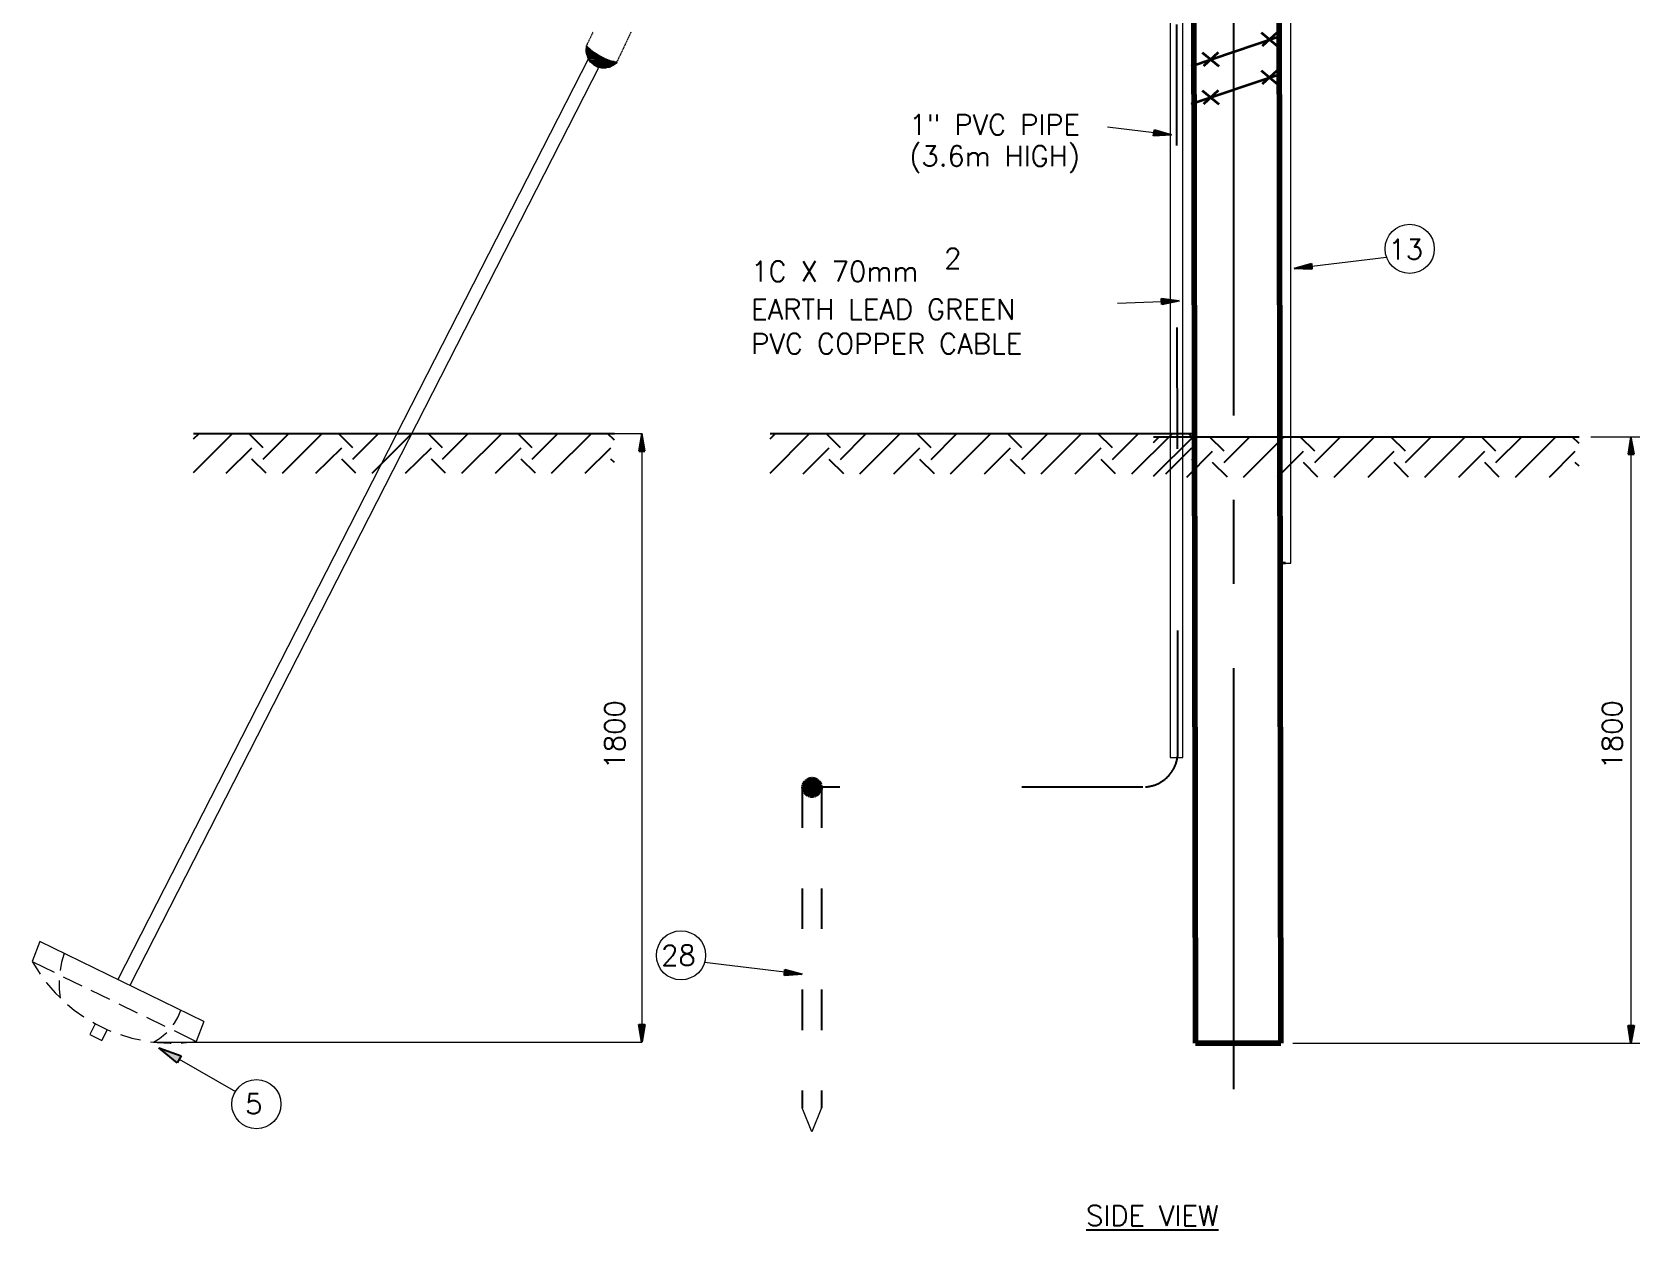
# Model space of a CAD drawing. Header units: millimetres. Extents: x 162108 to 399484, y 66362 to 138751.
# Drawn here: x 235846 to 240621, y 67532 to 71088 of the extents above; entities that cross this region are included whole.
import ezdxf

# ---------------------------------------------------------------- set-up
doc = ezdxf.new("R2010")
doc.units = ezdxf.units.MM
doc.header["$LTSCALE"] = 10
doc.linetypes.add('ACAD_ISO03W100', pattern=[30, 12, -18])
doc.linetypes.add('CENTER', pattern=[2, 1.25, -0.25, 0.25, -0.25])
for name, color, linetype in [('12', 32, 'Continuous'), ('at_Entity', 7, 'Continuous'), ('at_Solid', 7, 'Continuous')]:
    doc.layers.add(name, color=color, linetype=linetype)
doc.styles.add('ROMANS', font='romans.shx')

msp = doc.modelspace()

# ---------------------------------------------------------------- hatches: boundary and pattern name
at = {"linetype": 'CENTER'}
msp.add_hatch(color=256, dxfattribs=at).paths.add_polyline_path([(238133.6, 68845.7, 1), (238191.5, 68845.7, 1)])
at = {"layer": 'at_Solid'}
for points in [[(237492.8, 71046.4), (237491.3, 71033.6), (237506.4, 71033.6)], [(237491.3, 71033.6), (237492.1, 71032.1), (237507.9, 71032.1)], [(237491.3, 71033.6), (237506.4, 71033.6), (237507.9, 71032.1)], [(237492.1, 71032.1), (237493.6, 71021.6), (237522.9, 71021.6)], [(237492.1, 71032.1), (237507.9, 71032.1), (237522.9, 71021.6)], [(237493.6, 71021.6), (237494.3, 71020.8), (237525.2, 71020.8)], [(237493.6, 71021.6), (237522.9, 71021.6), (237525.2, 71020.8)], [(237494.3, 71020.8), (237498.1, 71011), (237543.2, 71011)], [(237494.3, 71020.8), (237525.2, 71020.8), (237543.2, 71011)], [(237498.1, 71011), (237498.1, 71010.3), (237544.8, 71010.3)], [(237498.1, 71011), (237543.2, 71011), (237544.8, 71010.3)], [(237498.1, 71010.3), (237502.6, 71003.5), (237562.1, 71003.5)], [(237498.1, 71010.3), (237544.8, 71010.3), (237562.1, 71003.5)], [(237502.6, 71003.5), (237504.9, 71000.5), (237574.9, 71000.5)], [(237502.6, 71003.5), (237562.1, 71003.5), (237574.9, 71000.5)], [(237504.9, 71000.5), (237507.1, 70998.2), (237582.4, 70998.2)], [(237504.9, 71000.5), (237574.9, 71000.5), (237582.4, 70998.2)], [(237507.1, 70998.2), (237514.7, 70992.2), (237574.1, 70992.2)], [(237507.1, 70998.2), (237582.4, 70998.2), (237574.1, 70992.2)], [(237514.7, 70992.2), (237516.9, 70990.7), (237572.6, 70990.7)], [(237514.7, 70992.2), (237574.1, 70992.2), (237572.6, 70990.7)], [(237516.9, 70990.7), (237525.2, 70986.2), (237563.6, 70986.2)], [(237516.9, 70990.7), (237572.6, 70990.7), (237563.6, 70986.2)], [(237525.2, 70986.2), (237528.2, 70985.4), (237561.3, 70985.4)], [(237525.2, 70986.2), (237563.6, 70986.2), (237561.3, 70985.4)], [(237528.2, 70985.4), (237537.2, 70983.2), (237550.8, 70983.2)], [(237528.2, 70985.4), (237561.3, 70985.4), (237550.8, 70983.2)], [(237537.2, 70983.2), (237550.8, 70983.2), (237549.3, 70983.2)], [(239179.2, 70798.1), (239230.4, 70783), (239176.9, 70780.8)], [(239647.3, 70384.2), (239594.6, 70386.5), (239645.8, 70401.5)], [(239200.3, 70296.9), (239252.9, 70290.1), (239201, 70279.6)], [(237648.6, 69843.9), (237665.9, 69843.9), (237656.9, 69895.8)], [(240586.4, 69834.9), (240603.7, 69834.9), (240594.7, 69886.8)], [(238082, 68305), (238133.2, 68290.7), (238080.5, 68287.7)], [(237647.8, 68141.7), (237665.9, 68141.7), (237656.9, 68089)], [(240586.4, 68138.7), (240603.7, 68138.7), (240594.7, 68086.8)], [(236276.8, 68028.1), (236222.6, 68072.5), (236288.8, 68048.4)]]:
    msp.add_hatch(color=7, dxfattribs=at).paths.add_polyline_path(points)

# ---------------------------------------------------------------- linework, layer by layer
at = {"linetype": 'ACAD_ISO03W100', "ltscale": 3}
for p, q in [((239249.2, 68951.4, 0), (239243.9, 72340.6, 0)), ((239145.3, 68846.8, 0), (238191.5, 68846.8, 0))]:
    msp.add_line(p, q, dxfattribs=at)
at = {"linetype": 'ACAD_ISO03W100'}
for p, q in [((238133.2, 68845.3, 0), (238133.2, 67894.1, 0)), ((238190.4, 68845.3, 0), (238190.4, 67894.1, 0))]:
    msp.add_line(p, q, dxfattribs=at)
at = {"linetype": 'CENTER'}
msp.add_circle((238162.6, 68845.7, 0), 29, dxfattribs=at)
at = {"linetype": 'ACAD_ISO03W100', "ltscale": 3}
msp.add_arc((239145.7, 68950.4, 0), 103.4, 274.1556, 0.5805, dxfattribs=at)
at = {"layer": 'at_Entity', "color": 7, "linetype": 'CENTER', "lineweight": 25, "ltscale": 100}
msp.add_line((239415.5, 67949.8, 0), (239415.5, 75944.5, 0), dxfattribs=at)
at = {"layer": 'at_Entity', "color": 7, "lineweight": 140}
for p, q in [((239290.6, 74666.7, 0), (239301.1, 68086.8, 0)), ((239544.2, 74643.4, 0), (239554.7, 68086.8, 0)), ((239301.1, 68086.8, 0), (239554.7, 68086.8, 0))]:
    msp.add_line(p, q, dxfattribs=at)
at = {"layer": 'at_Entity', "color": 7, "lineweight": 5}
for p, q in [((239225.9, 72379, 0), (239225.9, 68934.9, 0)), ((239263.5, 68934.9, 0), (239263.5, 72379, 0)), ((237492.8, 71047.9, 0), (237492.1, 71046.4, 0)), ((237493.6, 71050.2, 0), (237492.8, 71048.7, 0)), ((237495.1, 71053.2, 0), (237494.3, 71051.7, 0)), ((237495.8, 71055.4, 0), (237495.1, 71053.9, 0)), ((237497.3, 71057.7, 0), (237496.6, 71056.2, 0)), ((237498.1, 71059.9, 0), (237497.3, 71058.4, 0)), ((237499.6, 71062.2, 0), (237498.9, 71060.7, 0)), ((237500.4, 71064.5, 0), (237499.6, 71063, 0)), ((237501.9, 71066.7, 0), (237501.1, 71065.2, 0)), ((237502.6, 71069.7, 0), (237501.9, 71067.5, 0)), ((237504.1, 71072, 0), (237503.4, 71070.5, 0)), ((237504.9, 71074.2, 0), (237504.1, 71072.7, 0)), ((237506.4, 71076.5, 0), (237505.6, 71075, 0)), ((237507.1, 71078.8, 0), (237506.4, 71077.3, 0)), ((237508.6, 71081, 0), (237507.9, 71079.5, 0)), ((237509.4, 71083.3, 0), (237508.6, 71081.8, 0)), ((237510.9, 71086.3, 0), (237510.1, 71084, 0)), ((237511.6, 71088.5, 0), (237510.9, 71087, 0)), ((237605.7, 71047.2, 0), (237605, 71045.6, 0)), ((237606.5, 71049.4, 0), (237605.7, 71047.9, 0)), ((237608, 71052.4, 0), (237607.2, 71050.2, 0)), ((237608.7, 71054.7, 0), (237608, 71053.2, 0)), ((237610.2, 71056.9, 0), (237609.5, 71055.4, 0)), ((237611, 71059.2, 0), (237610.2, 71057.7, 0)), ((237611.7, 71061.5, 0), (237611, 71059.9, 0)), ((237613.2, 71063.7, 0), (237612.5, 71062.2, 0)), ((237614, 71066, 0), (237613.2, 71064.5, 0)), ((237615.5, 71068.2, 0), (237614.7, 71066.7, 0)), ((237616.2, 71071.2, 0), (237615.5, 71069.7, 0)), ((237617.7, 71073.5, 0), (237617, 71072, 0)), ((237618.5, 71075.8, 0), (237617.7, 71074.2, 0)), ((237620, 71078, 0), (237619.3, 71076.5, 0)), ((237620.8, 71080.3, 0), (237620, 71078.8, 0)), ((237622.3, 71082.5, 0), (237621.5, 71081, 0)), ((237623, 71084.8, 0), (237622.3, 71083.3, 0)), ((237624.5, 71087.8, 0), (237623.8, 71085.5, 0)), ((237499.6, 71011.8, 0), (236100.7, 68274.9, 0)), ((237492.8, 71046.4, 0), (237491.3, 71033.6, 0)), ((237491.3, 71033.6, 0), (237493.6, 71021.6, 0)), ((237492.1, 71046.4, 0), (237507.1, 71032.9, 0)), ((237493.6, 71021.6, 0), (237498.1, 71010.3, 0)), ((237498.1, 71009.5, 0), (237499.6, 71011.8, 0)), ((237498.1, 71010.3, 0), (237504.9, 71000.5, 0)), ((237504.9, 71000.5, 0), (237514.7, 70992.2, 0)), ((237507.1, 71032.9, 0), (237524.4, 71020.8, 0)), ((237524.4, 71020.8, 0), (237542.5, 71011, 0)), ((237542.5, 71011, 0), (237562.1, 71003.5, 0)), ((237562.1, 71003.5, 0), (237582.4, 70998.2, 0)), ((237583.1, 71000.5, 0), (237582.4, 70998.2, 0)), ((237583.9, 71002.8, 0), (237583.1, 71001.3, 0)), ((237585.4, 71005, 0), (237584.6, 71003.5, 0)), ((237586.1, 71007.3, 0), (237585.4, 71005.8, 0)), ((237587.6, 71009.5, 0), (237586.9, 71008, 0)), ((237588.4, 71011.8, 0), (237587.6, 71010.3, 0)), ((237589.9, 71014, 0), (237589.2, 71012.5, 0)), ((237590.7, 71017.1, 0), (237589.9, 71014.8, 0)), ((237592.2, 71019.3, 0), (237591.4, 71017.8, 0)), ((237592.9, 71021.6, 0), (237592.2, 71020.1, 0)), ((237594.4, 71023.8, 0), (237593.7, 71022.3, 0)), ((237595.2, 71026.1, 0), (237594.4, 71024.6, 0)), ((237596.7, 71028.3, 0), (237595.9, 71026.8, 0)), ((237597.4, 71030.6, 0), (237596.7, 71029.1, 0)), ((237598.9, 71032.9, 0), (237598.2, 71031.4, 0)), ((237599.7, 71035.9, 0), (237598.9, 71034.4, 0)), ((237601.2, 71038.1, 0), (237600.4, 71036.6, 0)), ((237601.9, 71040.4, 0), (237601.2, 71038.9, 0)), ((237603.4, 71042.6, 0), (237602.7, 71041.1, 0)), ((237604.2, 71044.9, 0), (237603.4, 71043.4, 0)), ((237532.7, 70990, 0), (236136.1, 68257.6, 0)), ((237514.7, 70992.2, 0), (237525.2, 70986.2, 0)), ((237525.2, 70986.2, 0), (237537.2, 70983.2, 0)), ((237537.2, 70983.2, 0), (237549.3, 70983.2, 0)), ((237549.3, 70983.2, 0), (237561.3, 70985.4, 0)), ((237561.3, 70985.4, 0), (237572.6, 70990.7, 0)), ((237572.6, 70990.7, 0), (237582.4, 70998.2, 0)), ((239646.5, 70393.2, 0), (239868.6, 70420.5, 0)), ((237575.6, 69896.6, 0), (237656.9, 69896.6, 0)), ((237656.9, 69895.8, 0), (237656.9, 69896.6, 0)), ((237656.9, 69895.8, 0), (237656.9, 68090.5, 0)), ((240475, 69886.8, 0), (240621, 69886.8, 0)), ((240594.7, 69834.9, 0), (240594.7, 68138.7, 0)), ((239248.4, 68934.9, 0), (239249.2, 68951.4, 0)), ((239225.9, 68934.9, 0), (239263.5, 68934.9, 0)), ((235868.9, 68387.8, 0), (235846.3, 68328.3, 0)), ((236355.8, 68150.8, 0), (235868.9, 68387.8, 0)), ((235846.3, 68328.3, 0), (235911.8, 68296.7, 0)), ((235846.3, 68328.3, 0), (235866.7, 68296, 0)), ((235933.6, 68326.8, 0), (235929.1, 68302, 0)), ((235941.2, 68352.4, 0), (235933.6, 68326.8, 0)), ((238081.3, 68296.7, 0), (237843.5, 68326.1, 0)), ((235866.7, 68296, 0), (235870.4, 68291.5, 0)), ((235938.9, 68283.2, 0), (235993.8, 68256.9, 0)), ((235887.7, 68266.6, 0), (235889.2, 68265.1, 0)), ((235889.2, 68265.1, 0), (235914.8, 68235.8, 0)), ((235914.8, 68235.8, 0), (235929.1, 68221.5, 0)), ((235926.9, 68271.9, 0), (235926.9, 68247.1, 0)), ((235926.9, 68247.1, 0), (235929.9, 68220, 0)), ((236020.9, 68243.3, 0), (236075.9, 68217, 0)), ((235951.7, 68201.2, 0), (235971.3, 68184.6, 0)), ((235971.3, 68184.6, 0), (235999.9, 68164.3, 0)), ((236103.7, 68203.4, 0), (236157.9, 68176.3, 0)), ((236279.8, 68164.3, 0), (236288.1, 68183.9, 0)), ((236033.7, 68144, 0), (236017.2, 68112.4, 0)), ((236026.2, 68148.5, 0), (236036, 68143.2, 0)), ((236036, 68143.2, 0), (236070.6, 68125.9, 0)), ((236185.7, 68163.5, 0), (236239.9, 68136.5, 0)), ((236265.5, 68141, 0), (236269.3, 68145.5, 0)), ((236269.3, 68145.5, 0), (236279.8, 68164.3, 0)), ((236355.8, 68150.8, 0), (236333.2, 68091.3, 0)), ((236017.2, 68112.4, 0), (236053.3, 68094.3, 0)), ((236069.1, 68126.7, 0), (236053.3, 68094.3, 0)), ((236070.6, 68125.9, 0), (236080.4, 68122.2, 0)), ((236109, 68111.6, 0), (236142.8, 68101.1, 0)), ((236142.8, 68101.1, 0), (236167.7, 68095.8, 0)), ((236197.8, 68090.5, 0), (236218.1, 68088.3, 0)), ((236206.8, 68089, 0), (236224.9, 68100.3, 0)), ((236206.8, 68089, 0), (237656.9, 68089, 0)), ((236218.1, 68088.3, 0), (236256.5, 68086, 0)), ((236224.9, 68100.3, 0), (236241.4, 68113.9, 0)), ((236241.4, 68113.9, 0), (236245.9, 68117.6, 0)), ((236267.7, 68123.7, 0), (236333.2, 68091.3, 0)), ((236288.8, 68086.8, 0), (236294.8, 68087.5, 0)), ((236294.8, 68087.5, 0), (236333.2, 68091.3, 0)), ((237656.9, 68090.5, 0), (237656.9, 68089, 0)), ((239590.1, 68086.8, 0), (240621, 68086.8, 0)), ((236256.5, 68086, 0), (236258.7, 68086, 0)), ((236282.8, 68038.6, 0), (236449.9, 67943.1, 0)), ((238161.8, 67822.7, 0), (238133.2, 67894.1, 0)), ((238190.4, 67894.1, 0), (238161.8, 67822.7, 0))]:
    msp.add_line(p, q, dxfattribs=at)
at = {"layer": 'at_Entity', "color": 7, "lineweight": 35}
for p, q in [((239542.7, 71072.7, 0), (239288.3, 70986.2, 0)), ((239496, 71087, 0), (239544.9, 71046.4, 0)), ((239543.4, 71087, 0), (239499, 71046.4, 0)), ((239321.4, 71027.6, 0), (239370.3, 70987, 0)), ((239368.8, 71027.6, 0), (239325.2, 70987, 0)), ((239542.7, 70959.9, 0), (239288.3, 70874.1, 0)), ((239496, 70974.2, 0), (239544.9, 70933.5, 0)), ((239543.4, 70974.2, 0), (239499, 70933.5, 0)), ((239321.4, 70914.7, 0), (239370.3, 70874.1, 0)), ((239368.8, 70914.7, 0), (239325.2, 70874.1, 0)), ((239568.2, 69511.3, 0), (239552.4, 69511.3, 0))]:
    msp.add_line(p, q, dxfattribs=at)
at = {"layer": 'at_Entity', "color": 7}
for p, q in [((237492.8, 71046.4, 0), (237491.3, 71033.6, 0)), ((237491.3, 71033.6, 0), (237506.4, 71033.6, 0)), ((237491.3, 71033.6, 0), (237492.1, 71032.1, 0)), ((237507.9, 71032.1, 0), (237491.3, 71033.6, 0)), ((237491.3, 71033.6, 0), (237506.4, 71033.6, 0)), ((237507.9, 71032.1, 0), (237491.3, 71033.6, 0)), ((237492.1, 71032.1, 0), (237507.9, 71032.1, 0)), ((237492.1, 71032.1, 0), (237493.6, 71021.6, 0)), ((237522.9, 71021.6, 0), (237492.1, 71032.1, 0)), ((237492.1, 71032.1, 0), (237507.9, 71032.1, 0)), ((237522.9, 71021.6, 0), (237492.1, 71032.1, 0)), ((237506.4, 71033.6, 0), (237492.8, 71046.4, 0)), ((237493.6, 71021.6, 0), (237522.9, 71021.6, 0)), ((237493.6, 71021.6, 0), (237494.3, 71020.8, 0)), ((237525.2, 71020.8, 0), (237493.6, 71021.6, 0)), ((237493.6, 71021.6, 0), (237522.9, 71021.6, 0)), ((237525.2, 71020.8, 0), (237493.6, 71021.6, 0)), ((237494.3, 71020.8, 0), (237525.2, 71020.8, 0)), ((237494.3, 71020.8, 0), (237498.1, 71011, 0)), ((237543.2, 71011, 0), (237494.3, 71020.8, 0)), ((237494.3, 71020.8, 0), (237525.2, 71020.8, 0)), ((237543.2, 71011, 0), (237494.3, 71020.8, 0)), ((237498.1, 71011, 0), (237543.2, 71011, 0)), ((237498.1, 71011, 0), (237498.1, 71010.3, 0)), ((237544.8, 71010.3, 0), (237498.1, 71011, 0)), ((237498.1, 71011, 0), (237543.2, 71011, 0)), ((237544.8, 71010.3, 0), (237498.1, 71011, 0)), ((237498.1, 71010.3, 0), (237544.8, 71010.3, 0)), ((237498.1, 71010.3, 0), (237502.6, 71003.5, 0)), ((237562.1, 71003.5, 0), (237498.1, 71010.3, 0)), ((237498.1, 71010.3, 0), (237544.8, 71010.3, 0)), ((237562.1, 71003.5, 0), (237498.1, 71010.3, 0)), ((237502.6, 71003.5, 0), (237562.1, 71003.5, 0)), ((237502.6, 71003.5, 0), (237504.9, 71000.5, 0)), ((237574.9, 71000.5, 0), (237502.6, 71003.5, 0)), ((237502.6, 71003.5, 0), (237562.1, 71003.5, 0)), ((237574.9, 71000.5, 0), (237502.6, 71003.5, 0)), ((237504.9, 71000.5, 0), (237574.9, 71000.5, 0)), ((237504.9, 71000.5, 0), (237507.1, 70998.2, 0)), ((237582.4, 70998.2, 0), (237504.9, 71000.5, 0)), ((237504.9, 71000.5, 0), (237574.9, 71000.5, 0)), ((237582.4, 70998.2, 0), (237504.9, 71000.5, 0)), ((237506.4, 71033.6, 0), (237507.9, 71032.1, 0)), ((237507.9, 71032.1, 0), (237522.9, 71021.6, 0)), ((237522.9, 71021.6, 0), (237525.2, 71020.8, 0)), ((237525.2, 71020.8, 0), (237543.2, 71011, 0)), ((237543.2, 71011, 0), (237544.8, 71010.3, 0)), ((237544.8, 71010.3, 0), (237562.1, 71003.5, 0)), ((237562.1, 71003.5, 0), (237574.9, 71000.5, 0)), ((237574.9, 71000.5, 0), (237582.4, 70998.2, 0)), ((237507.1, 70998.2, 0), (237582.4, 70998.2, 0)), ((237507.1, 70998.2, 0), (237514.7, 70992.2, 0)), ((237574.1, 70992.2, 0), (237507.1, 70998.2, 0)), ((237507.1, 70998.2, 0), (237582.4, 70998.2, 0)), ((237574.1, 70992.2, 0), (237507.1, 70998.2, 0)), ((237514.7, 70992.2, 0), (237574.1, 70992.2, 0)), ((237514.7, 70992.2, 0), (237516.9, 70990.7, 0)), ((237572.6, 70990.7, 0), (237514.7, 70992.2, 0)), ((237514.7, 70992.2, 0), (237574.1, 70992.2, 0)), ((237572.6, 70990.7, 0), (237514.7, 70992.2, 0)), ((237516.9, 70990.7, 0), (237572.6, 70990.7, 0)), ((237516.9, 70990.7, 0), (237525.2, 70986.2, 0)), ((237563.6, 70986.2, 0), (237516.9, 70990.7, 0)), ((237516.9, 70990.7, 0), (237572.6, 70990.7, 0)), ((237563.6, 70986.2, 0), (237516.9, 70990.7, 0)), ((237525.2, 70986.2, 0), (237563.6, 70986.2, 0)), ((237525.2, 70986.2, 0), (237528.2, 70985.4, 0)), ((237561.3, 70985.4, 0), (237525.2, 70986.2, 0)), ((237525.2, 70986.2, 0), (237563.6, 70986.2, 0)), ((237561.3, 70985.4, 0), (237525.2, 70986.2, 0)), ((237528.2, 70985.4, 0), (237561.3, 70985.4, 0)), ((237528.2, 70985.4, 0), (237537.2, 70983.2, 0)), ((237550.8, 70983.2, 0), (237528.2, 70985.4, 0)), ((237528.2, 70985.4, 0), (237561.3, 70985.4, 0)), ((237550.8, 70983.2, 0), (237528.2, 70985.4, 0)), ((237537.2, 70983.2, 0), (237550.8, 70983.2, 0)), ((237537.2, 70983.2, 0), (237550.8, 70983.2, 0)), ((237549.3, 70983.2, 0), (237537.2, 70983.2, 0)), ((237550.8, 70983.2, 0), (237549.3, 70983.2, 0)), ((237561.3, 70985.4, 0), (237550.8, 70983.2, 0)), ((237563.6, 70986.2, 0), (237561.3, 70985.4, 0)), ((237572.6, 70990.7, 0), (237563.6, 70986.2, 0)), ((237574.1, 70992.2, 0), (237572.6, 70990.7, 0)), ((237582.4, 70998.2, 0), (237574.1, 70992.2, 0)), ((239176.9, 70780.8, 0), (239179.2, 70798.1, 0)), ((239230.4, 70783, 0), (239176.9, 70780.8, 0)), ((239179.2, 70798.1, 0), (239230.4, 70783, 0)), ((239594.6, 70386.5, 0), (239645.8, 70401.5, 0)), ((239647.3, 70384.2, 0), (239594.6, 70386.5, 0)), ((239645.8, 70401.5, 0), (239647.3, 70384.2, 0)), ((239200.3, 70296.9, 0), (239252.9, 70290.1, 0)), ((239201, 70279.6, 0), (239200.3, 70296.9, 0)), ((239252.9, 70290.1, 0), (239201, 70279.6, 0)), ((237656.9, 69895.8, 0), (237648.6, 69843.9, 0)), ((237665.9, 69843.9, 0), (237656.9, 69895.8, 0)), ((240594.7, 69886.8, 0), (240586.4, 69834.9, 0)), ((240603.7, 69834.9, 0), (240594.7, 69886.8, 0)), ((237648.6, 69843.9, 0), (237665.9, 69843.9, 0)), ((240586.4, 69834.9, 0), (240603.7, 69834.9, 0)), ((238080.5, 68287.7, 0), (238082, 68305, 0)), ((238133.2, 68290.7, 0), (238080.5, 68287.7, 0)), ((238082, 68305, 0), (238133.2, 68290.7, 0)), ((237647.8, 68141.7, 0), (237665.9, 68141.7, 0)), ((237656.9, 68089, 0), (237647.8, 68141.7, 0)), ((237665.9, 68141.7, 0), (237656.9, 68089, 0)), ((240586.4, 68138.7, 0), (240603.7, 68138.7, 0)), ((240594.7, 68086.8, 0), (240586.4, 68138.7, 0)), ((240603.7, 68138.7, 0), (240594.7, 68086.8, 0)), ((236276.8, 68028.1, 0), (236222.6, 68072.5, 0)), ((236222.6, 68072.5, 0), (236288.8, 68048.4, 0)), ((236288.8, 68048.4, 0), (236276.8, 68028.1, 0))]:
    msp.add_line(p, q, dxfattribs=at)
at = {"layer": 'at_Entity', "color": 7, "lineweight": 20}
for p, q in [((239178.4, 70789, 0), (239040, 70805.6, 0)), ((239200.3, 70287.9, 0), (239070.1, 70282.6, 0))]:
    msp.add_line(p, q, dxfattribs=at)
at = {"layer": 'at_Entity', "color": 7, "lineweight": 25}
for p, q in [((236325.7, 69780.7, 0), (236441.6, 69896.6, 0)), ((236325.7, 69880.8, 0), (236342.2, 69896.6, 0)), ((236325.7, 69896.6, 0), (237575.6, 69896.6, 0)), ((236422.8, 69778.4, 0), (236498.8, 69854.4, 0)), ((236532.6, 69854.4, 0), (236489.7, 69896.6, 0)), ((236532.6, 69820.6, 0), (236608.6, 69896.6, 0)), ((236589.8, 69778.4, 0), (236708, 69896.6, 0)), ((236689.2, 69778.4, 0), (236765.9, 69854.4, 0)), ((236799, 69854.4, 0), (236756.1, 69896.6, 0)), ((236799, 69820.6, 0), (236875, 69896.6, 0)), ((236856.2, 69778.4, 0), (236974.4, 69896.6, 0)), ((236955.5, 69778.4, 0), (237032.3, 69854.4, 0)), ((237065.4, 69854.4, 0), (237022.5, 69896.6, 0)), ((237065.4, 69820.6, 0), (237141.4, 69896.6, 0)), ((237122.6, 69778.4, 0), (237241.5, 69896.6, 0)), ((237222.7, 69778.4, 0), (237298.7, 69854.4, 0)), ((237331.8, 69854.4, 0), (237288.9, 69896.6, 0)), ((237331.8, 69820.6, 0), (237407.8, 69896.6, 0)), ((237389, 69778.4, 0), (237507.9, 69896.6, 0)), ((237489.1, 69778.4, 0), (237565.1, 69854.4, 0)), ((237575.6, 69877, 0), (237555.3, 69896.6, 0)), ((238038.4, 69779.2, 0), (238155, 69896.6, 0)), ((238038.4, 69880.8, 0), (238054.2, 69896.6, 0)), ((238038.4, 69896.6, 0), (239301.1, 69896.6, 0)), ((238136.2, 69776.9, 0), (238213, 69853.7, 0)), ((238246.8, 69853.7, 0), (238204, 69896.6, 0)), ((238246.8, 69819.8, 0), (238323.6, 69896.6, 0)), ((238304.8, 69776.9, 0), (238424.4, 69896.6, 0)), ((238405.6, 69776.9, 0), (238482.4, 69853.7, 0)), ((238516.2, 69853.7, 0), (238473.3, 69896.6, 0)), ((238516.2, 69819.8, 0), (238593, 69896.6, 0)), ((238574.2, 69776.9, 0), (238693.8, 69896.6, 0)), ((238675, 69776.9, 0), (238751.8, 69853.7, 0)), ((238785.6, 69853.7, 0), (238742.7, 69896.6, 0)), ((238785.6, 69819.8, 0), (238862.4, 69896.6, 0)), ((238842.8, 69776.9, 0), (238963.2, 69896.6, 0)), ((238944.4, 69776.9, 0), (239021.2, 69853.7, 0)), ((239055, 69853.7, 0), (239011.4, 69896.6, 0)), ((239055, 69819.8, 0), (239131.8, 69896.6, 0)), ((239112.2, 69776.9, 0), (239232.6, 69896.6, 0)), ((239176.9, 69769.4, 0), (239294.3, 69886.8, 0)), ((239176.9, 69870.2, 0), (239193.5, 69886.8, 0)), ((239176.9, 69886.8, 0), (240440.4, 69886.8, 0)), ((239213.1, 69776.9, 0), (239290.6, 69853.7, 0)), ((239301.1, 69876.3, 0), (239280.8, 69896.6, 0)), ((239386.1, 69843.9, 0), (239343.2, 69886.8, 0)), ((239386.1, 69810, 0), (239462.9, 69886.8, 0)), ((239444.1, 69767.1, 0), (239563.7, 69886.8, 0)), ((239655.5, 69843.9, 0), (239611.9, 69886.8, 0)), ((239655.5, 69810, 0), (239732.3, 69886.8, 0)), ((239712.7, 69767.1, 0), (239833.1, 69886.8, 0)), ((239924.9, 69843.9, 0), (239881.3, 69886.8, 0)), ((239924.9, 69810, 0), (240000.9, 69886.8, 0)), ((239982.1, 69767.1, 0), (240102.5, 69886.8, 0)), ((240193.6, 69843.9, 0), (240150.7, 69886.8, 0)), ((240193.6, 69810, 0), (240270.3, 69886.8, 0)), ((240251.5, 69767.1, 0), (240371.2, 69886.8, 0)), ((240440.4, 69866.5, 0), (240420.1, 69886.8, 0)), ((236541.7, 69778.4, 0), (236498.8, 69820.6, 0)), ((236808, 69778.4, 0), (236765.9, 69820.6, 0)), ((237074.4, 69778.4, 0), (237032.3, 69820.6, 0)), ((237341.6, 69778.4, 0), (237298.7, 69820.6, 0)), ((237575.6, 69810, 0), (237565.1, 69820.6, 0)), ((238256.6, 69776.9, 0), (238213, 69819.8, 0)), ((238526, 69776.9, 0), (238482.4, 69819.8, 0)), ((238795.4, 69776.9, 0), (238751.8, 69819.8, 0)), ((239064.1, 69776.9, 0), (239021.2, 69819.8, 0)), ((239275.5, 69767.1, 0), (239352.3, 69843.9, 0)), ((239301.1, 69809.3, 0), (239290.6, 69819.8, 0)), ((239395.9, 69767.1, 0), (239352.3, 69810, 0)), ((239544.9, 69767.1, 0), (239621.7, 69843.9, 0)), ((239664.6, 69767.1, 0), (239621.7, 69810, 0)), ((239814.3, 69767.1, 0), (239891.1, 69843.9, 0)), ((239934, 69767.1, 0), (239891.1, 69810, 0)), ((240083, 69767.1, 0), (240160.5, 69843.9, 0)), ((240203.4, 69767.1, 0), (240160.5, 69810, 0)), ((240352.4, 69767.1, 0), (240429.1, 69843.9, 0)), ((240440.4, 69799.5, 0), (240429.1, 69810, 0))]:
    msp.add_line(p, q, dxfattribs=at)
at = {"layer": 'at_Entity', "color": 7, "lineweight": 5, "elevation": 0}
for points in [[(239552.4, 69511.3), (239584.8, 69511.3), (239584.8, 73619.9)], [(239552.4, 73619.9), (239552.4, 73619.9), (239552.4, 69511.3)]]:
    msp.add_lwpolyline(points, dxfattribs=at)
at = {"layer": 'at_Entity', "color": 7, "lineweight": 5}
for centre in [(239937.5, 70444.7, 0), (237773.4, 68347.1, 0), (236512.3, 67905.4, 0)]:
    msp.add_circle(centre, 73, dxfattribs=at)

# ---------------------------------------------------------------- texts
at = {"layer": '12', "style": 'ROMANS'}
for s, p in [('1" PVC PIPE', (238451.3, 70783.4, 0)), ('(3.6m HIGH)', (238451.3, 70690.2, 0)), ('2', (238554.9, 70386.5, 0)), ('13', (239874.4, 70413.5, 0)), ('1C X 70mm', (237981.6, 70348.2, 0)), ('EARTH LEAD GREEN', (237981.6, 70235.5, 0)), ('PVC COPPER CABLE', (237981.6, 70133.4, 0)), ('28', (237714.2, 68317.4, 0)), ('5', (236479, 67876.2, 0)), ('%%USIDE VIEW', (238976.3, 67544, 0))]:
    msp.add_text(s, height=60, dxfattribs=at).set_placement(p)
for p in [(237606.6, 68898.9, 0), (240568.8, 68898.9, 0)]:
    msp.add_text('1800', height=60, rotation=90, dxfattribs=at).set_placement(p)

doc.saveas('drawing.dxf')
